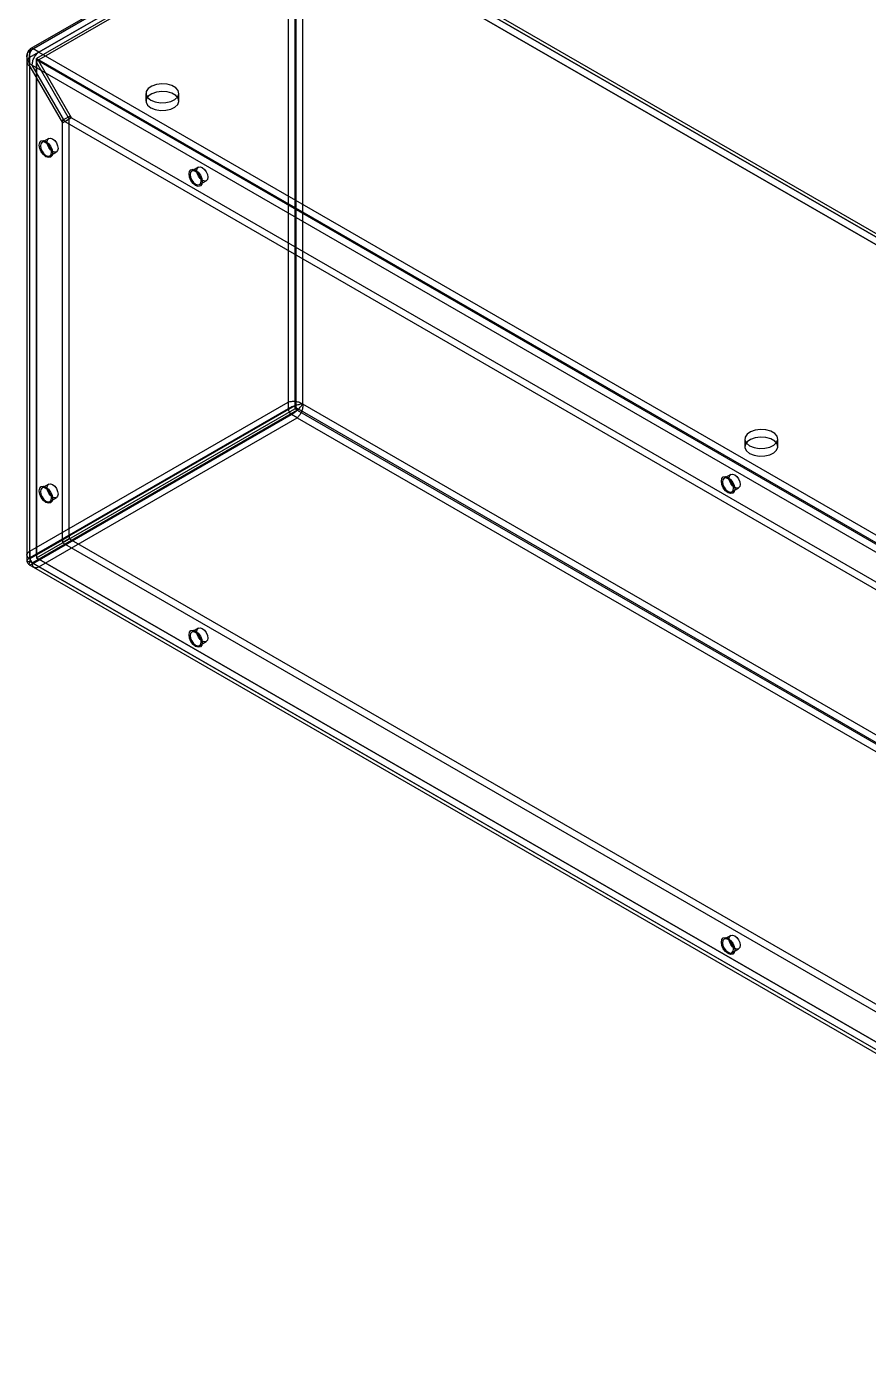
# Model space of a CAD drawing. Extents: x 315 to 565, y 50 to 191.
# Drawn here: x 484.3 to 520, y 101.1 to 158.2 of the extents above; entities that cross this region are included whole.
import ezdxf

# ---------------------------------------------------------------- set-up
doc = ezdxf.new("R2010")
doc.units = 0
doc.layers.get('0').update_dxf_attribs({"linetype": 'CONTINUOUS'})

msp = doc.modelspace()

# ---------------------------------------------------------------- linework, layer by layer
at = {"color": 7, "linetype": 'Continuous'}
for p, q in [((484.42254828, 157.22014476), (495.39684553, 163.5554717)), ((495.43827501, 163.64704067), (484.46397777, 157.31171372)), ((495.53826688, 163.63713906), (484.56396964, 157.30181211)), ((484.805391, 157.16244253), (495.77968824, 163.49776947)), ((554.97665786, 129.32408632), (495.77968824, 163.49776947)), ((555.23249418, 129.32517167), (495.96381616, 163.54025121)), ((484.42254828, 156.94136029), (495.39684553, 163.27668723)), ((495.67968824, 163.22888192), (484.705391, 156.89355497)), ((495.67968824, 163.11340561), (484.705391, 156.77807866)), ((495.77968824, 163.17115315), (484.805391, 156.8358262)), ((495.39684553, 163.27668723), (495.39684553, 142.27757874)), ((495.67968824, 163.11340561), (495.67968824, 142.11429712)), ((495.73625678, 163.19622029), (555.07665786, 128.93973592)), ((495.73625678, 142.03148244), (495.73625678, 163.19622029)), ((554.97665786, 128.99746999), (495.77968824, 163.17115315)), ((496.0190995, 142.19476407), (496.0190995, 163.35950191)), ((496.0190995, 163.35950191), (555.35950057, 129.10301754)), ((484.42254828, 156.94136029), (484.42254828, 157.22014476)), ((484.805391, 157.16244253), (484.56396964, 157.30181211)), ((484.29367527, 156.9813878), (484.29367527, 156.74541968)), ((484.29367527, 156.76991591), (484.29367527, 135.7544766)), ((484.42254828, 135.94225179), (484.42254828, 156.94136029)), ((484.42254828, 156.54947908), (484.42254828, 156.66495539)), ((484.52254828, 156.60722662), (484.42254828, 156.66495539)), ((485.90847758, 154.20672668), (484.52254828, 156.60722662)), ((484.52254828, 156.60722662), (543.66294936, 122.46619979)), ((484.69367527, 156.86751815), (484.69367527, 156.77936221)), ((484.705391, 156.77807866), (484.705391, 156.89355497)), ((484.805391, 156.8358262), (484.705391, 156.89355497)), ((484.705391, 156.71276071), (484.705391, 156.82823702)), ((484.805391, 156.77050824), (484.705391, 156.82823702)), ((484.705391, 135.77897017), (484.705391, 156.77807866)), ((484.705391, 156.71276071), (484.705391, 135.77897548)), ((484.705391, 156.71276071), (486.09132029, 154.31226077)), ((484.805391, 157.16244253), (544.00236062, 122.98875937)), ((484.805391, 156.8358262), (544.00236062, 122.66214305)), ((486.19132029, 154.3700083), (484.805391, 156.77050824)), ((543.94579207, 122.62948141), (484.805391, 156.77050824)), ((484.42254828, 156.54947908), (485.80847758, 154.14897914)), ((484.42254828, 135.61569386), (484.42254828, 156.54947908)), ((489.35111826, 155.40774529), (489.35111826, 155.08112896)), ((490.75111826, 155.08112896), (490.75111826, 155.40774529)), ((485.80847758, 154.26445545), (486.09132029, 154.42773707)), ((486.19132029, 154.3700083), (485.90847758, 154.20672668)), ((486.09132029, 154.31226077), (486.09132029, 154.42773707)), ((486.19132029, 154.3700083), (486.09132029, 154.42773707)), ((486.19132029, 154.3700083), (542.55986278, 121.82914137)), ((485.80847758, 154.14897914), (486.09132029, 154.31226077)), ((485.90847758, 154.20672668), (485.80847758, 154.26445545)), ((485.80847758, 154.14897914), (485.80847758, 154.26445545)), ((485.80847758, 136.4160339), (485.80847758, 154.14897914)), ((485.90847758, 154.20672668), (542.27702007, 121.66585975)), ((486.09132029, 136.57931552), (486.09132029, 154.31226077)), ((485.21922692, 153.48865563), (484.9363842, 153.32537401)), ((485.26635739, 152.75378176), (485.5492001, 152.91706338)), ((491.58318795, 152.26444156), (491.30034523, 152.10115994)), ((491.63031842, 151.52956769), (491.91316113, 151.69284931)), ((484.42254828, 135.94225179), (495.39684553, 142.27757874)), ((495.39684553, 141.99879427), (484.42254828, 135.66346732)), ((484.56396964, 135.41851835), (495.53826688, 141.7538453)), ((495.67968824, 142.11429712), (484.705391, 135.77897017)), ((484.705391, 135.66349386), (495.67968824, 141.99882081)), ((495.77968824, 141.94109204), (484.805391, 135.60576509)), ((495.39684553, 142.27757874), (495.39684553, 141.99879427)), ((495.77968824, 141.61447572), (495.53826688, 141.7538453)), ((495.67968824, 142.11429712), (495.67968824, 141.99882081)), ((495.77968824, 141.94109204), (495.67968824, 141.99882081)), ((555.07665786, 107.77499807), (495.73625678, 142.03148244)), ((495.77968824, 141.94109204), (554.97665786, 107.76740889)), ((555.35950057, 107.93827969), (496.0190995, 142.19476407)), ((484.805391, 135.27914877), (495.77968824, 141.61447572)), ((495.77968824, 141.61447572), (554.97665786, 107.44079256)), ((514.80696239, 140.71239928), (514.80696239, 140.38578295)), ((516.20696239, 140.38578295), (516.20696239, 140.71239928)), ((514.21060494, 139.20191177), (513.92776223, 139.03863015)), ((485.21922692, 138.79092102), (484.9363842, 138.6276394)), ((514.25773541, 138.4670379), (514.54057813, 138.63031953)), ((485.26635739, 138.05604715), (485.5492001, 138.21932877)), ((485.80847758, 136.4160339), (484.42254828, 135.61569386)), ((484.52254828, 135.44248878), (485.90847758, 136.24282882)), ((486.09132029, 136.57931552), (484.705391, 135.77897548)), ((484.805391, 135.6057704), (486.19132029, 136.40611044)), ((486.09132029, 136.57931552), (485.80847758, 136.4160339)), ((486.09132029, 136.46383921), (485.80847758, 136.30055759)), ((485.80847758, 136.4160339), (485.80847758, 136.30055759)), ((485.90847758, 136.24282882), (485.80847758, 136.30055759)), ((485.90847758, 136.24282882), (486.19132029, 136.40611044)), ((542.27702007, 103.70196189), (485.90847758, 136.24282882)), ((486.09132029, 136.57931552), (486.09132029, 136.46383921)), ((486.19132029, 136.40611044), (486.09132029, 136.46383921)), ((542.55986278, 103.86524351), (486.19132029, 136.40611044)), ((484.29367527, 135.77897283), (484.29367527, 135.5433339)), ((484.42254828, 135.94225179), (484.42254828, 135.66346732)), ((484.42254828, 135.61569386), (484.42254828, 135.50021755)), ((484.52254828, 135.44248878), (484.42254828, 135.50021755)), ((484.69367527, 135.7450303), (484.69367527, 135.65687437)), ((484.69379869, 135.65666082), (484.7701398, 135.61259004)), ((484.705391, 135.77897548), (484.705391, 135.66349917)), ((484.705391, 135.77897017), (484.705391, 135.66349386)), ((484.805391, 135.6057704), (484.705391, 135.66349917)), ((484.805391, 135.60576509), (484.705391, 135.66349386)), ((484.805391, 135.6057704), (543.94579207, 101.46474357)), ((544.00236062, 101.43208194), (484.805391, 135.60576509)), ((484.39519737, 135.36717199), (484.59954936, 135.2492021)), ((543.66294936, 101.30146195), (484.52254828, 135.44248878)), ((484.805391, 135.27914877), (484.56396964, 135.41851835)), ((484.57833781, 135.26144727), (543.78944956, 101.07960003)), ((544.00236062, 101.10546561), (484.805391, 135.27914877)), ((491.58318795, 132.66746208), (491.30034523, 132.50418046)), ((491.63031842, 131.93258821), (491.91316113, 132.09586983)), ((514.21060494, 119.60493229), (513.92776223, 119.44165067)), ((514.25773541, 118.87005842), (514.54057813, 119.03334004))]:
    msp.add_line(p, q, dxfattribs=at)
at = {"color": 7, "linetype": 'Continuous', "flags": 128}
for points in [[(489.55614352, 155.12200245), (489.74368065, 155.04470424), (489.96453342, 155.00674715), (490.194769, 155.01224444), (490.4094378, 155.06060038), (490.58527711, 155.14657486), (490.70323202, 155.26085121), (490.75052029, 155.39104581), (490.7220175, 155.52305006), (490.62081236, 155.64255924), (490.45787203, 155.73662269), (490.25085362, 155.79504717), (490.02219078, 155.81150149), (489.79666268, 155.78420255), (489.5987088, 155.71610863), (489.44978049, 155.61459875), (489.36601647, 155.4906731), (489.35649386, 155.35776092), (489.42224458, 155.23026533), (489.55614352, 155.12200245)], [(489.55614352, 154.79538613), (489.74368065, 154.71808791), (489.96453342, 154.68013083), (490.194769, 154.68562812), (490.4094378, 154.73398406), (490.58527711, 154.81995854), (490.70323202, 154.93423488), (490.75052029, 155.06442948), (490.7220175, 155.19643373), (490.62081236, 155.31594292), (490.45787203, 155.41000637), (490.25085362, 155.46843085), (490.02219078, 155.48488516), (489.79666268, 155.45758623), (489.5987088, 155.3894923), (489.44978049, 155.28798243), (489.36601647, 155.16405677), (489.35649386, 155.0311446), (489.42224458, 154.90364901), (489.55614352, 154.79538613)], [(485.10137079, 152.71296156), (484.99313157, 152.80030892), (484.90137079, 152.92408281), (484.8400582, 153.06543978), (484.81852808, 153.20285951), (484.8400582, 153.31542109), (484.90137079, 153.38598804), (484.99313157, 153.40381719), (485.10137079, 153.36619421), (485.20961001, 153.27884685), (485.30137079, 153.15507296), (485.36268339, 153.01371599), (485.38421351, 152.87629626), (485.36268339, 152.76373468), (485.30137079, 152.69316772), (485.20961001, 152.67533858), (485.10137079, 152.71296156)], [(485.33471603, 152.90487055), (485.31695368, 153.01824182), (485.26637079, 153.13486132), (485.19066815, 153.23697478), (485.10137079, 153.30903635), (485.01207344, 153.34007531), (484.93637079, 153.32536627), (484.88578791, 153.26714853), (484.86802556, 153.17428522), (484.88578791, 153.06091395), (484.93637079, 152.94429445), (485.01207344, 152.84218099), (485.10137079, 152.77011942), (485.19066815, 152.73908045), (485.26637079, 152.7537895), (485.31695368, 152.81200724), (485.33471603, 152.90487055)], [(485.15086827, 153.33756685), (485.16863062, 153.43043015), (485.21921351, 153.48864789), (485.29491615, 153.50335694), (485.38421351, 153.47231797), (485.47351086, 153.4002564), (485.54921351, 153.29814294), (485.5997964, 153.18152345), (485.61755874, 153.06815217), (485.5997964, 152.97528886), (485.54921351, 152.91707112), (485.47351086, 152.90236208), (485.38421351, 152.93340104), (485.29491615, 153.00546261), (485.21921351, 153.10757607), (485.16863062, 153.22419557), (485.15086827, 153.33756685)], [(491.46533183, 151.48874749), (491.35709261, 151.57609485), (491.26533183, 151.69986874), (491.20401923, 151.84122571), (491.18248911, 151.97864544), (491.20401923, 152.09120702), (491.26533183, 152.16177398), (491.35709261, 152.17960313), (491.46533183, 152.14198014), (491.57357105, 152.05463278), (491.66533183, 151.93085889), (491.72664442, 151.78950192), (491.74817454, 151.65208219), (491.72664442, 151.53952061), (491.66533183, 151.46895366), (491.57357105, 151.45112451), (491.46533183, 151.48874749)], [(491.69867706, 151.68065648), (491.68091471, 151.79402776), (491.63033183, 151.91064725), (491.55462918, 152.01276071), (491.46533183, 152.08482228), (491.37603447, 152.11586125), (491.30033183, 152.1011522), (491.24974894, 152.04293446), (491.23198659, 151.95007116), (491.24974894, 151.83669988), (491.30033183, 151.72008038), (491.37603447, 151.61796692), (491.46533183, 151.54590535), (491.55462918, 151.51486639), (491.63033183, 151.52957543), (491.68091471, 151.58779317), (491.69867706, 151.68065648)], [(491.74817454, 152.24810391), (491.83747189, 152.17604234), (491.91317454, 152.07392888), (491.96375743, 151.95730938), (491.98151978, 151.8439381), (491.96375743, 151.75107479), (491.91317454, 151.69285706), (491.83747189, 151.67814801), (491.74817454, 151.70918697), (491.65887718, 151.78124854), (491.58317454, 151.883362), (491.53259165, 151.9999815), (491.5148293, 152.11335278), (491.53259165, 152.20621608), (491.58317454, 152.26443382), (491.65887718, 152.27914287), (491.74817454, 152.24810391)], [(515.01198764, 140.42665644), (515.19952477, 140.34935822), (515.42037754, 140.31140114), (515.65061313, 140.31689843), (515.86528192, 140.36525437), (516.04112123, 140.45122885), (516.15907615, 140.5655052), (516.20636442, 140.6956998), (516.17786162, 140.82770404), (516.07665649, 140.94721323), (515.91371616, 141.04127668), (515.70669774, 141.09970116), (515.4780349, 141.11615547), (515.25250681, 141.08885654), (515.05455292, 141.02076262), (514.90562462, 140.91925274), (514.82186059, 140.79532708), (514.81233798, 140.66241491), (514.8780887, 140.53491932), (515.01198764, 140.42665644)], [(515.01198764, 140.10004011), (515.19952477, 140.0227419), (515.42037754, 139.98478482), (515.65061313, 139.99028211), (515.86528192, 140.03863805), (516.04112123, 140.12461253), (516.15907615, 140.23888887), (516.20636442, 140.36908347), (516.17786162, 140.50108772), (516.07665649, 140.62059691), (515.91371616, 140.71466036), (515.70669774, 140.77308484), (515.4780349, 140.78953915), (515.25250681, 140.76224021), (515.05455292, 140.69414629), (514.90562462, 140.59263642), (514.82186059, 140.46871076), (514.81233798, 140.33579859), (514.8780887, 140.208303), (515.01198764, 140.10004011)], [(514.09274882, 138.4262177), (513.9845096, 138.51356506), (513.89274882, 138.63733895), (513.83143623, 138.77869592), (513.80990611, 138.91611565), (513.83143623, 139.02867723), (513.89274882, 139.09924419), (513.9845096, 139.11707334), (514.09274882, 139.07945035), (514.20098804, 138.99210299), (514.29274882, 138.8683291), (514.35406142, 138.72697213), (514.37559154, 138.58955241), (514.35406142, 138.47699082), (514.29274882, 138.40642387), (514.20098804, 138.38859472), (514.09274882, 138.4262177)], [(514.32609406, 138.61812669), (514.30833171, 138.73149797), (514.25774882, 138.84811747), (514.18204618, 138.95023092), (514.09274882, 139.0222925), (514.00345147, 139.05333146), (513.92774882, 139.03862241), (513.87716593, 138.98040467), (513.85940359, 138.88754137), (513.87716593, 138.77417009), (513.92774882, 138.65755059), (514.00345147, 138.55543713), (514.09274882, 138.48337556), (514.18204618, 138.4523366), (514.25774882, 138.46704565), (514.30833171, 138.52526338), (514.32609406, 138.61812669)], [(514.37559154, 139.18557412), (514.46488889, 139.11351255), (514.54059154, 139.01139909), (514.59117442, 138.89477959), (514.60893677, 138.78140831), (514.59117442, 138.68854501), (514.54059154, 138.63032727), (514.46488889, 138.61561822), (514.37559154, 138.64665718), (514.28629418, 138.71871875), (514.21059154, 138.82083221), (514.16000865, 138.93745171), (514.1422463, 139.05082299), (514.16000865, 139.14368629), (514.21059154, 139.20190403), (514.28629418, 139.21661308), (514.37559154, 139.18557412)], [(485.10137079, 138.01522695), (484.99313157, 138.1025743), (484.90137079, 138.22634819), (484.8400582, 138.36770516), (484.81852808, 138.50512489), (484.8400582, 138.61768648), (484.90137079, 138.68825343), (484.99313157, 138.70608258), (485.10137079, 138.6684596), (485.20961001, 138.58111224), (485.30137079, 138.45733835), (485.36268339, 138.31598138), (485.38421351, 138.17856165), (485.36268339, 138.06600007), (485.30137079, 137.99543311), (485.20961001, 137.97760396), (485.10137079, 138.01522695)], [(485.33471603, 138.20713593), (485.31695368, 138.32050721), (485.26637079, 138.43712671), (485.19066815, 138.53924017), (485.10137079, 138.61130174), (485.01207344, 138.6423407), (484.93637079, 138.62763165), (484.88578791, 138.56941391), (484.86802556, 138.47655061), (484.88578791, 138.36317933), (484.93637079, 138.24655983), (485.01207344, 138.14444637), (485.10137079, 138.0723848), (485.19066815, 138.04134584), (485.26637079, 138.05605489), (485.31695368, 138.11427263), (485.33471603, 138.20713593)], [(485.15086827, 138.63983223), (485.16863062, 138.73269554), (485.21921351, 138.79091328), (485.29491615, 138.80562232), (485.38421351, 138.77458336), (485.47351086, 138.70252179), (485.54921351, 138.60040833), (485.5997964, 138.48378883), (485.61755874, 138.37041755), (485.5997964, 138.27755425), (485.54921351, 138.21933651), (485.47351086, 138.20462746), (485.38421351, 138.23566642), (485.29491615, 138.307728), (485.21921351, 138.40984146), (485.16863062, 138.52646095), (485.15086827, 138.63983223)], [(491.5148293, 132.51637329), (491.53259165, 132.6092366), (491.58317454, 132.66745434), (491.65887718, 132.68216338), (491.74817454, 132.65112442), (491.83747189, 132.57906285), (491.91317454, 132.47694939), (491.96375743, 132.36032989), (491.98151978, 132.24695862), (491.96375743, 132.15409531), (491.91317454, 132.09587757), (491.83747189, 132.08116852), (491.74817454, 132.11220749), (491.65887718, 132.18426906), (491.58317454, 132.28638252), (491.53259165, 132.40300202), (491.5148293, 132.51637329)], [(491.46533183, 131.89176801), (491.35709261, 131.97911537), (491.26533183, 132.10288926), (491.20401923, 132.24424622), (491.18248911, 132.38166595), (491.20401923, 132.49422754), (491.26533183, 132.56479449), (491.35709261, 132.58262364), (491.46533183, 132.54500066), (491.57357105, 132.4576533), (491.66533183, 132.33387941), (491.72664442, 132.19252244), (491.74817454, 132.05510271), (491.72664442, 131.94254113), (491.66533183, 131.87197417), (491.57357105, 131.85414502), (491.46533183, 131.89176801)], [(491.69867706, 132.08367699), (491.68091471, 132.19704827), (491.63033183, 132.31366777), (491.55462918, 132.41578123), (491.46533183, 132.4878428), (491.37603447, 132.51888176), (491.30033183, 132.50417271), (491.24974894, 132.44595498), (491.23198659, 132.35309167), (491.24974894, 132.23972039), (491.30033183, 132.12310089), (491.37603447, 132.02098743), (491.46533183, 131.94892586), (491.55462918, 131.9178869), (491.63033183, 131.93259595), (491.68091471, 131.99081369), (491.69867706, 132.08367699)], [(514.09274882, 118.82923822), (513.9845096, 118.91658558), (513.89274882, 119.04035947), (513.83143623, 119.18171644), (513.80990611, 119.31913616), (513.83143623, 119.43169775), (513.89274882, 119.5022647), (513.9845096, 119.52009385), (514.09274882, 119.48247087), (514.20098804, 119.39512351), (514.29274882, 119.27134962), (514.35406142, 119.12999265), (514.37559154, 118.99257292), (514.35406142, 118.88001134), (514.29274882, 118.80944438), (514.20098804, 118.79161523), (514.09274882, 118.82923822)], [(514.32609406, 119.0211472), (514.30833171, 119.13451848), (514.25774882, 119.25113798), (514.18204618, 119.35325144), (514.09274882, 119.42531301), (514.00345147, 119.45635197), (513.92774882, 119.44164292), (513.87716593, 119.38342519), (513.85940359, 119.29056188), (513.87716593, 119.1771906), (513.92774882, 119.0605711), (514.00345147, 118.95845765), (514.09274882, 118.88639607), (514.18204618, 118.85535711), (514.25774882, 118.87006616), (514.30833171, 118.9282839), (514.32609406, 119.0211472)], [(514.1422463, 119.4538435), (514.16000865, 119.54670681), (514.21059154, 119.60492455), (514.28629418, 119.61963359), (514.37559154, 119.58859463), (514.46488889, 119.51653306), (514.54059154, 119.4144196), (514.59117442, 119.2978001), (514.60893677, 119.18442883), (514.59117442, 119.09156552), (514.54059154, 119.03334778), (514.46488889, 119.01863873), (514.37559154, 119.0496777), (514.28629418, 119.12173927), (514.21059154, 119.22385273), (514.16000865, 119.34047223), (514.1422463, 119.4538435)]]:
    msp.add_lwpolyline(points, dxfattribs=at)
at = {"color": 7, "linetype": 'Continuous'}
for centre, radius, start, end in [((484.50876316, 157.2341302), 0.08734184, 50.796714764, 189.21403699), ((495.70388875, 142.01276644), 0.30736096, 182.605478486, 237.39452166), ((484.7295915, 135.67743949), 0.30736096, 182.605478486, 237.39452166)]:
    msp.add_arc(centre, radius, start, end, dxfattribs=at)
for points, knots in [([(484.42254828, 156.66495539), (484.38395233, 156.71129762), (484.35347063, 156.7608734), (484.30879581, 156.86487681), (484.29583642, 156.91874429), (484.29200724, 157.02130695), (484.30163143, 157.07219393), (484.34472691, 157.15819116), (484.37868711, 157.19482386), (484.42254828, 157.22014476)], [0, 0, 0, 0, 0.25, 0.25, 0.5, 0.5, 0.75, 0.75, 1, 1, 1, 1]), ([(484.4728407, 157.31683018), (484.46020245, 157.30930603), (484.4108256, 157.27990963), (484.3443609, 157.20382469), (484.30034182, 157.0930542), (484.29588164, 157.01870737), (484.29367667, 156.9819526)], [0, 0, 0, 0, 0.114152351, 0.4459863059, 0.7261127645, 1, 1, 1, 1]), ([(484.56396964, 157.30181211), (484.5421481, 157.28921461), (484.52156363, 157.27317243), (484.48392409, 157.23516978), (484.46723905, 157.21371488), (484.437834, 157.16622974), (484.42512975, 157.13987962), (484.40447302, 157.08465438), (484.39646777, 157.05606885), (484.38484773, 156.99710106), (484.38133933, 156.96651568), (484.37864085, 156.90476131), (484.37937929, 156.87404814), (484.38757963, 156.78237738), (484.40181521, 156.72127225), (484.42254828, 156.66495539)], [0, 0, 0, 0, 0.125, 0.125, 0.25, 0.25, 0.375, 0.375, 0.5, 0.5, 0.625, 0.625, 0.75, 0.75, 1, 1, 1, 1]), ([(484.705391, 156.89355497), (484.69627549, 156.8882927), (484.69293356, 156.87588529), (484.6947177, 156.85160199), (484.69905275, 156.83921517), (484.705391, 156.82823702)], [0, 0, 0, 0, 0.5, 0.5, 1, 1, 1, 1]), ([(496.0190995, 142.19476407), (495.98050354, 142.19298378), (495.93620275, 142.18657901), (495.83503796, 142.16676701), (495.77954155, 142.15241823), (495.66570388, 142.1177832), (495.60545153, 142.09612324), (495.49368654, 142.04976807), (495.44070671, 142.02411517), (495.39684553, 141.99879427)], [0, 0, 0, 0, 0.25, 0.25, 0.5, 0.5, 0.75, 0.75, 1, 1, 1, 1]), ([(495.53826688, 141.7538453), (495.56008876, 141.76644261), (495.58321305, 141.78101858), (495.63083466, 141.8132587), (495.65473999, 141.83054541), (495.70271182, 141.86731219), (495.72708871, 141.88692383), (495.7742996, 141.92681968), (495.79690385, 141.94697739), (495.84034775, 141.98757365), (495.86139176, 142.00803593), (495.90100777, 142.04847827), (495.91927, 142.06822259), (495.96971798, 142.12603639), (495.99836642, 142.16238511), (496.0190995, 142.19476407)], [0, 0, 0, 0, 0.125, 0.125, 0.25, 0.25, 0.375, 0.375, 0.5, 0.5, 0.625, 0.625, 0.75, 0.75, 1, 1, 1, 1]), ([(495.67968824, 141.99882081), (495.68880403, 142.00408324), (495.701221, 142.01125226), (495.72135975, 142.02288017), (495.72991835, 142.02782215), (495.73625678, 142.03148244)], [0, 0, 0, 0, 0.5, 0.5, 1, 1, 1, 1]), ([(484.42254828, 135.66346732), (484.40072658, 135.65087011), (484.38120411, 135.6383741), (484.34767608, 135.61427268), (484.33400965, 135.60289868), (484.31246031, 135.58139024), (484.30455192, 135.57128875), (484.29484036, 135.55304784), (484.29298978, 135.54487486), (484.29480422, 135.53041418), (484.298494, 135.52423505), (484.31100993, 135.51389763), (484.31971535, 135.50972646), (484.35275654, 135.5001256), (484.38414395, 135.49844611), (484.42254828, 135.50021755)], [0, 0, 0, 0, 0.125, 0.125, 0.25, 0.25, 0.375, 0.375, 0.5, 0.5, 0.625, 0.625, 0.75, 0.75, 1, 1, 1, 1]), ([(484.2937168, 135.5453308), (484.29370763, 135.54481688), (484.29328056, 135.52089161), (484.30131643, 135.4723188), (484.33682368, 135.41072351), (484.3744166, 135.37890978), (484.39538382, 135.36708542), (484.39706148, 135.36613931)], [0, 0, 0, 0, 0.0071285996, 0.3318645176, 0.6661378644, 0.9732865687, 1, 1, 1, 1]), ([(484.42254828, 135.50021755), (484.40171176, 135.46767704), (484.38783653, 135.44048659), (484.37659098, 135.39538438), (484.3789551, 135.37905058), (484.40205188, 135.36128498), (484.4230444, 135.36027336), (484.4818763, 135.37606096), (484.52010879, 135.39319764), (484.56396964, 135.41851835)], [0, 0, 0, 0, 0.25, 0.25, 0.5, 0.5, 0.75, 0.75, 1, 1, 1, 1]), ([(484.705391, 135.66349386), (484.69627549, 135.65823159), (484.69293356, 135.65630319), (484.6947177, 135.65733521), (484.69905275, 135.65983899), (484.705391, 135.66349917)], [0, 0, 0, 0, 0.5, 0.5, 1, 1, 1, 1])]:
    msp.add_open_spline(points, degree=3, knots=knots, dxfattribs=at)
for points in [[(484.32716827, 156.85078921), (484.30512729, 156.81734898), (484.29367527, 156.78139087), (484.29367527, 156.74541968)], [(484.29367527, 156.74541968), (484.29367527, 156.7094485), (484.30512729, 156.67349039), (484.32716827, 156.64005016)], [(484.42254828, 156.94136029), (484.38182186, 156.91512762), (484.34920926, 156.88422944), (484.32716827, 156.85078921)], [(484.32716827, 156.64005016), (484.34920926, 156.60660993), (484.38182186, 156.57571175), (484.42254828, 156.54947908)], [(484.52254828, 156.60722662), (484.52019126, 156.65561668), (484.52593204, 156.70866299), (484.53916035, 156.76247037)], [(484.53916035, 156.76247037), (484.55238865, 156.81627774), (484.57309222, 156.87080491), (484.59953313, 156.92204507)], [(484.59953313, 156.92204507), (484.62597404, 156.97328523), (484.65812963, 157.02119914), (484.69339892, 157.06227839)], [(484.69339892, 157.06227839), (484.72866821, 157.10335764), (484.76702159, 157.13757098), (484.805391, 157.16244253)], [(484.69444405, 156.7540084), (484.69393318, 156.75116485), (484.69367527, 156.74829228), (484.69367527, 156.74541968)], [(484.69367527, 156.74541968), (484.69367527, 156.74254775), (484.69393306, 156.73967586), (484.69444369, 156.73683296)], [(484.69444369, 156.73683296), (484.69495444, 156.73398945), (484.69571812, 156.73117503), (484.69672009, 156.72841754)], [(484.69672009, 156.76242183), (484.69571835, 156.75966499), (484.6949548, 156.75685123), (484.69444405, 156.7540084)], [(484.70041653, 156.77049683), (484.69896203, 156.76787928), (484.69772196, 156.76517905), (484.69672009, 156.76242183)], [(484.69672009, 156.72841754), (484.69772191, 156.72566045), (484.69896191, 156.72296035), (484.70041632, 156.72034292)], [(484.70041632, 156.72034292), (484.70187084, 156.71772528), (484.70353973, 156.71519038), (484.705391, 156.71276071)], [(484.705391, 156.77807866), (484.70353982, 156.77564911), (484.701871, 156.77311434), (484.70041653, 156.77049683)], [(484.79955121, 156.79752777), (484.79940112, 156.80057966), (484.79940263, 156.80360203), (484.79953313, 156.80655)], [(484.79953313, 156.80655), (484.7996636, 156.80949727), (484.79992294, 156.81237006), (484.80028358, 156.81512634)], [(484.80047294, 156.78833226), (484.80000291, 156.79139615), (484.79970127, 156.79447665), (484.79955121, 156.79752777)], [(484.80028358, 156.81512634), (484.80064431, 156.81788321), (484.80110631, 156.82052343), (484.80163814, 156.82300942)], [(484.80239913, 156.77923427), (484.80158168, 156.78221994), (484.80094307, 156.78526773), (484.80047294, 156.78833226)], [(484.80163814, 156.82300942), (484.80216992, 156.82549518), (484.80277144, 156.82782665), (484.80340856, 156.8299722)], [(484.805391, 156.77050824), (484.80421258, 156.77332606), (484.80321645, 156.77624906), (484.80239913, 156.77923427)], [(484.80340856, 156.8299722), (484.80404568, 156.8321177), (484.80471831, 156.8340772), (484.805391, 156.8358262)], [(495.5395918, 142.31193678), (495.59280344, 142.31775955), (495.65037665, 142.31746944), (495.70797251, 142.31056821)], [(495.39684553, 142.27757874), (495.43757196, 142.29418839), (495.48638016, 142.30611402), (495.5395918, 142.31193678)], [(495.67968824, 142.11429712), (495.68339064, 142.10953325), (495.68782775, 142.10434356), (495.69266518, 142.09859906)], [(495.69266518, 142.09859906), (495.69508402, 142.09572665), (495.69760149, 142.0927167), (495.70016932, 142.08956074)], [(495.70016932, 142.08956074), (495.70242788, 142.0867849), (495.7047253, 142.08389618), (495.70702746, 142.08089242)], [(495.70702746, 142.08089242), (495.71273121, 142.07345037), (495.71846108, 142.06529326), (495.72370652, 142.05647785)], [(495.70797251, 142.31056821), (495.76556838, 142.30366699), (495.82314158, 142.29015466), (495.87635322, 142.27052944)], [(495.72370652, 142.05647785), (495.72597158, 142.05267121), (495.72814682, 142.04874343), (495.73019529, 142.04470607)], [(495.73019529, 142.04470607), (495.73237208, 142.04041578), (495.73440557, 142.03600175), (495.73625678, 142.03148244)], [(495.73625678, 142.03148244), (495.74223309, 142.023757), (495.74747324, 142.01560825), (495.7520327, 142.00739032)], [(495.7520327, 142.00739032), (495.75431262, 142.00328101), (495.75642409, 141.9991551), (495.75838391, 141.99505858)], [(495.75838391, 141.99505858), (495.76010279, 141.99146569), (495.76170514, 141.98789547), (495.76320599, 141.98437831)], [(495.76320599, 141.98437831), (495.76683828, 141.97586629), (495.76987059, 141.96767124), (495.77258323, 141.96017693)], [(495.77258323, 141.96017693), (495.77273932, 141.9597457), (495.77289437, 141.95931677), (495.77304844, 141.9588902)], [(495.77304844, 141.9588902), (495.77415586, 141.95582409), (495.77521269, 141.95288006), (495.7762421, 141.95007924)], [(495.7762421, 141.95007924), (495.77741451, 141.94688937), (495.7785514, 141.94388547), (495.77968824, 141.94109204)], [(495.87635322, 142.27052944), (495.92956486, 142.25090423), (495.97837307, 142.22517615), (496.0190995, 142.19476407)], [(495.96383038, 141.86740939), (495.94100875, 141.81407986), (495.91247245, 141.76407658), (495.88082245, 141.72090796)], [(496.0133453, 142.03325221), (496.00373628, 141.97735546), (495.986652, 141.92073893), (495.96383038, 141.86740939)], [(496.0190995, 142.19476407), (496.02507581, 142.14428464), (496.02295431, 142.08914896), (496.0133453, 142.03325221)], [(495.88082245, 141.72090796), (495.84917245, 141.67773934), (495.81443836, 141.64143663), (495.77968824, 141.61447572)], [(484.29367527, 135.77897283), (484.29367527, 135.80950041), (484.30512729, 135.84001491), (484.32716827, 135.86801153)], [(484.32716827, 135.68993412), (484.30512729, 135.71793074), (484.29367527, 135.74844524), (484.29367527, 135.77897283)], [(484.32716827, 135.86801153), (484.34920926, 135.89600816), (484.38182186, 135.92146273), (484.42254828, 135.94225179)], [(484.42254828, 135.61569386), (484.38182186, 135.63648292), (484.34920926, 135.6619375), (484.32716827, 135.68993412)], [(484.69367527, 135.77897283), (484.69367527, 135.77912324), (484.69393306, 135.77927363), (484.69444369, 135.77939501)], [(484.69444405, 135.77855055), (484.69393318, 135.77867196), (484.69367527, 135.77882237), (484.69367527, 135.77897283)], [(484.69444369, 135.77939501), (484.69495444, 135.77951643), (484.69571812, 135.77960876), (484.69672009, 135.77964416)], [(484.69672009, 135.7783015), (484.69571835, 135.77833688), (484.6949548, 135.77842918), (484.69444405, 135.77855055)], [(484.69672009, 135.77964416), (484.69772196, 135.77967955), (484.69896203, 135.77965794), (484.70041653, 135.77955367)], [(484.70041683, 135.77839201), (484.6989622, 135.77828772), (484.69772203, 135.7782661), (484.69672009, 135.7783015)], [(484.70041653, 135.77955367), (484.701871, 135.77944939), (484.70353982, 135.7792624), (484.705391, 135.77897017)], [(484.705391, 135.77897548), (484.70353994, 135.77868328), (484.70187123, 135.77849629), (484.70041683, 135.77839201)], [(484.79953313, 135.59562163), (484.79940266, 135.59569719), (484.79940112, 135.59599599), (484.79955111, 135.59649926)], [(484.80028384, 135.59607521), (484.79992306, 135.59569384), (484.79966363, 135.59554604), (484.79953313, 135.59562163)], [(484.79955111, 135.59649926), (484.79970113, 135.59700264), (484.8000028, 135.59771052), (484.80047294, 135.59859628)], [(484.80163814, 135.59792075), (484.80110643, 135.59707125), (484.80064452, 135.59645649), (484.80028384, 135.59607521)], [(484.80047294, 135.59859628), (484.80094301, 135.59948192), (484.80158153, 135.60054532), (484.80239884, 135.60175306)], [(484.80340856, 135.60116623), (484.80277144, 135.59985478), (484.80216992, 135.59877037), (484.80163814, 135.59792075)], [(484.80239884, 135.60175306), (484.80321622, 135.60296089), (484.80421244, 135.60431299), (484.805391, 135.6057704)], [(484.805391, 135.60576509), (484.80471831, 135.60401609), (484.80404568, 135.60247766), (484.80340856, 135.60116623)], [(484.53916035, 135.32275308), (484.52593204, 135.35584465), (484.52019126, 135.39682008), (484.52254828, 135.44248878)], [(484.59953313, 135.24921147), (484.57309222, 135.26448088), (484.55238865, 135.2896615), (484.53916035, 135.32275308)], [(484.69339892, 135.23368144), (484.65812963, 135.22859692), (484.62597404, 135.23394205), (484.59953313, 135.24921147)], [(484.805391, 135.27914877), (484.76702159, 135.25427722), (484.72866821, 135.23876597), (484.69339892, 135.23368144)]]:
    msp.add_open_spline(points, degree=3, dxfattribs=at)

doc.saveas('drawing.dxf')
